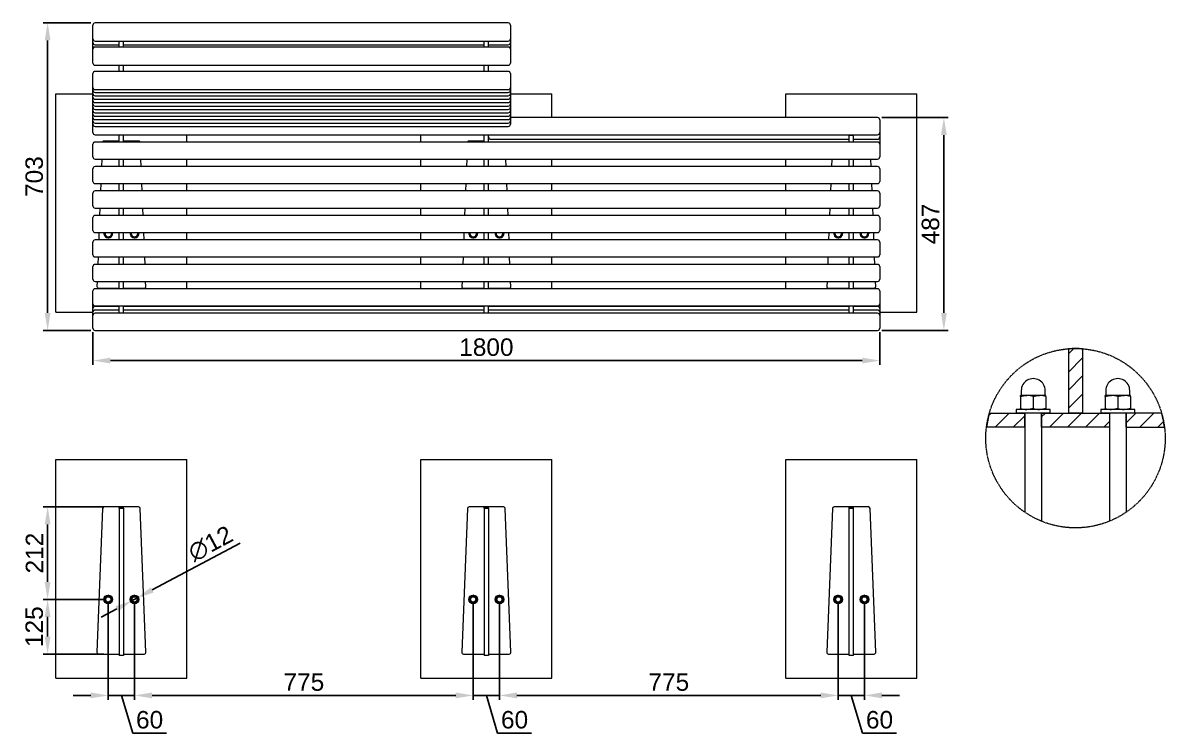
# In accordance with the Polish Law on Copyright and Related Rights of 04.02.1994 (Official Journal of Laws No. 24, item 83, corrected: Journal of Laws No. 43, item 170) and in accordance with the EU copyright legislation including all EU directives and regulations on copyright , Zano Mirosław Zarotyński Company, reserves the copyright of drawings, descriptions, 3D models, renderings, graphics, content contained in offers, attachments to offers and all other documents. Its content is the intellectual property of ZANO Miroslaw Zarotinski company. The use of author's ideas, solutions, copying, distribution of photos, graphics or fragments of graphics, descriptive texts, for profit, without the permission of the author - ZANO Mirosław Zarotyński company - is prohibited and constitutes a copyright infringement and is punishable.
# Model space of a CAD drawing. Header units: millimetres. Extents: x -266 to 4592, y 800 to 4184.
# Drawn here: x 16 to 2630, y 800 to 2425 of the extents above; entities that cross this region are included whole.
import ezdxf

# ---------------------------------------------------------------- set-up
doc = ezdxf.new("R2010")
doc.units = ezdxf.units.MM
doc.linetypes.add('HIDDEN', pattern=[1.905, 1.27, -0.635])
for name, color, linetype, lineweight in [('ZANO_R', 7, 'Continuous', 0), ('ZANO_R_przerywana', 7, 'HIDDEN', 0), ('ZANO_W', 1, 'Continuous', 0)]:
    doc.layers.add(name, color=color, linetype=linetype, lineweight=lineweight)
doc.styles.get("Standard").update_dxf_attribs({"font": 'ARIALUNI.TTF'})
doc.dimstyles.new('pl i ang', dxfattribs={"dimtxt": 50, "dimasz": 50, "dimexe": 1.25, "dimexo": 0.625, "dimgap": 10, "dimtad": 1, "dimtoh": 1, "dimtxsty": 'Standard', "dimcen": 2.5, "dimclrd": 1, "dimclre": 1, "dimclrt": 1, "dimadec": 0, "dimazin": 0, "dimtfac": 1, "dimtmove": 0, "dimatfit": 3, "dimfxl": 1, "dimarcsym": 1})

# ---------------------------------------------------------------- blocks, each defined once
blk = doc.blocks.new('*D430')
at = {"layer": 'ZANO_W', "color": 1, "lineweight": -2}
for p, q in [((176.9, 1717.7), (176.9, 1642.4)), ((1976.9, 1717.7), (1976.9, 1642.4)), ((1936.9, 1652.4), (216.9, 1652.4))]:
    blk.add_line(p, q, dxfattribs=at)
at = {"layer": 'ZANO_W', "color": 1}
for points in [[(216.9, 1659.1), (216.9, 1645.8), (176.9, 1652.4)], [(1936.9, 1645.8), (1936.9, 1659.1), (1976.9, 1652.4)]]:
    blk.add_solid(points, dxfattribs=at)
at = {"layer": 'ZANO_W', "color": 1, "insert": (1076.9, 1682.9), "char_height": 40, "attachment_point": 5}
blk.add_mtext('1800', dxfattribs=at)
blk = doc.blocks.new('*D431')
at = {"layer": 'ZANO_W', "color": 1, "lineweight": -2}
for p, q in [((1981.9, 2208.3), (2133.7, 2208.3)), ((2123.7, 2168.3), (2123.7, 1761.5)), ((1981.9, 1721.5), (2133.7, 1721.5))]:
    blk.add_line(p, q, dxfattribs=at)
at = {"layer": 'ZANO_W', "color": 1}
for points in [[(2130.3, 2168.3), (2117, 2168.3), (2123.7, 2208.3)], [(2117, 1761.5), (2130.3, 1761.5), (2123.7, 1721.5)]]:
    blk.add_solid(points, dxfattribs=at)
at = {"layer": 'ZANO_W', "color": 1, "insert": (2093.2, 1964.9), "char_height": 40, "attachment_point": 5, "rotation": 90}
blk.add_mtext('487', dxfattribs=at)
blk = doc.blocks.new('*D432')
at = {"layer": 'ZANO_W', "color": 1, "lineweight": -2}
for p, q in [((171.9, 2425), (63.1, 2425)), ((73.1, 2385), (73.1, 1761.5)), ((171.9, 1721.5), (63.1, 1721.5))]:
    blk.add_line(p, q, dxfattribs=at)
at = {"layer": 'ZANO_W', "color": 1}
for points in [[(79.7, 2385), (66.4, 2385), (73.1, 2425)], [(66.4, 1761.5), (79.7, 1761.5), (73.1, 1721.5)]]:
    blk.add_solid(points, dxfattribs=at)
at = {"layer": 'ZANO_W', "color": 1, "insert": (42.6, 2073.3), "char_height": 40, "attachment_point": 5, "rotation": 90}
blk.add_mtext('703', dxfattribs=at)
blk = doc.blocks.new('*D433')
at = {"layer": 'ZANO_W', "color": 1, "lineweight": -2}
for p, q in [((312.5, 1127.7), (513.8, 1234.8)), ((266.6, 1103.3), (277.1, 1108.9)), ((231.2, 1084.5), (195.9, 1065.7))]:
    blk.add_line(p, q, dxfattribs=at)
at = {"layer": 'ZANO_W', "color": 1}
for points in [[(309.3, 1133.6), (315.6, 1121.8), (277.1, 1108.9)], [(234.4, 1078.6), (228.1, 1090.4), (266.6, 1103.3)]]:
    blk.add_solid(points, dxfattribs=at)
at = {"layer": 'ZANO_W', "color": 1, "insert": (445.8, 1233.5), "char_height": 40, "attachment_point": 5, "rotation": 28.0102}
blk.add_mtext('∅12', dxfattribs=at)
blk = doc.blocks.new('*D434')
at = {"layer": 'ZANO_W', "color": 1, "lineweight": -2}
for p, q in [((211.9, 1096.1), (211.9, 876.4)), ((271.9, 1096.1), (271.9, 876.4)), ((171.9, 886.4), (131.9, 886.4)), ((211.9, 886.4), (271.9, 886.4)), ((267.7, 800.1), (241.9, 886.4)), ((311.9, 886.4), (351.9, 886.4)), ((345, 800.1), (267.7, 800.1))]:
    blk.add_line(p, q, dxfattribs=at)
at = {"layer": 'ZANO_W', "color": 1}
for points in [[(171.9, 879.8), (171.9, 893.1), (211.9, 886.4)], [(311.9, 893.1), (311.9, 879.8), (271.9, 886.4)]]:
    blk.add_solid(points, dxfattribs=at)
at = {"layer": 'ZANO_W', "color": 1, "insert": (306.4, 830.6), "char_height": 40, "attachment_point": 5}
blk.add_mtext('60', dxfattribs=at)
blk = doc.blocks.new('*D435')
at = {"layer": 'ZANO_W', "color": 1, "lineweight": -2}
for p, q in [((271.9, 1096.1), (271.9, 876.4)), ((1046.9, 1096.1), (1046.9, 876.4)), ((311.9, 886.4), (1006.9, 886.4))]:
    blk.add_line(p, q, dxfattribs=at)
at = {"layer": 'ZANO_W', "color": 1}
for points in [[(311.9, 893.1), (311.9, 879.8), (271.9, 886.4)], [(1006.9, 879.8), (1006.9, 893.1), (1046.9, 886.4)]]:
    blk.add_solid(points, dxfattribs=at)
at = {"layer": 'ZANO_W', "color": 1, "insert": (659.4, 916.8), "char_height": 40, "attachment_point": 5}
blk.add_mtext('775', dxfattribs=at)
blk = doc.blocks.new('*D436')
at = {"layer": 'ZANO_W', "color": 1, "lineweight": -2}
for p, q in [((1046.9, 1096.1), (1046.9, 876.4)), ((1106.9, 1096.1), (1106.9, 876.4)), ((1006.9, 886.4), (966.9, 886.4)), ((1046.9, 886.4), (1106.9, 886.4)), ((1102.7, 800.1), (1076.9, 886.4)), ((1146.9, 886.4), (1186.9, 886.4)), ((1180, 800.1), (1102.7, 800.1))]:
    blk.add_line(p, q, dxfattribs=at)
at = {"layer": 'ZANO_W', "color": 1}
for points in [[(1006.9, 879.8), (1006.9, 893.1), (1046.9, 886.4)], [(1146.9, 893.1), (1146.9, 879.8), (1106.9, 886.4)]]:
    blk.add_solid(points, dxfattribs=at)
at = {"layer": 'ZANO_W', "color": 1, "insert": (1141.4, 830.6), "char_height": 40, "attachment_point": 5}
blk.add_mtext('60', dxfattribs=at)
blk = doc.blocks.new('*D437')
at = {"layer": 'ZANO_W', "color": 1, "lineweight": -2}
for p, q in [((1106.9, 1096.1), (1106.9, 876.4)), ((1881.9, 1096.1), (1881.9, 876.4)), ((1146.9, 886.4), (1841.9, 886.4))]:
    blk.add_line(p, q, dxfattribs=at)
at = {"layer": 'ZANO_W', "color": 1}
for points in [[(1146.9, 893.1), (1146.9, 879.8), (1106.9, 886.4)], [(1841.9, 879.8), (1841.9, 893.1), (1881.9, 886.4)]]:
    blk.add_solid(points, dxfattribs=at)
at = {"layer": 'ZANO_W', "color": 1, "insert": (1494.4, 916.8), "char_height": 40, "attachment_point": 5}
blk.add_mtext('775', dxfattribs=at)
blk = doc.blocks.new('*D438')
at = {"layer": 'ZANO_W', "color": 1, "lineweight": -2}
for p, q in [((1881.9, 1096.1), (1881.9, 876.4)), ((1941.9, 1096.1), (1941.9, 876.4)), ((1841.9, 886.4), (1801.9, 886.4)), ((1881.9, 886.4), (1941.9, 886.4)), ((1937.7, 800.1), (1911.9, 886.4)), ((1981.9, 886.4), (2021.9, 886.4)), ((2015, 800.1), (1937.7, 800.1))]:
    blk.add_line(p, q, dxfattribs=at)
at = {"layer": 'ZANO_W', "color": 1}
for points in [[(1841.9, 879.8), (1841.9, 893.1), (1881.9, 886.4)], [(1981.9, 893.1), (1981.9, 879.8), (1941.9, 886.4)]]:
    blk.add_solid(points, dxfattribs=at)
at = {"layer": 'ZANO_W', "color": 1, "insert": (1976.4, 830.6), "char_height": 40, "attachment_point": 5}
blk.add_mtext('60', dxfattribs=at)
blk = doc.blocks.new('*D439')
at = {"layer": 'ZANO_W', "color": 1, "lineweight": -2}
for p, q in [((201.9, 1317.8), (63.1, 1317.8)), ((73.1, 1146.1), (73.1, 1277.8)), ((201.9, 1106.1), (63.1, 1106.1))]:
    blk.add_line(p, q, dxfattribs=at)
at = {"layer": 'ZANO_W', "color": 1}
for points in [[(79.7, 1277.8), (66.4, 1277.8), (73.1, 1317.8)], [(66.4, 1146.1), (79.7, 1146.1), (73.1, 1106.1)]]:
    blk.add_solid(points, dxfattribs=at)
at = {"layer": 'ZANO_W', "color": 1, "insert": (43, 1212), "char_height": 40, "attachment_point": 5, "rotation": 90}
blk.add_mtext('212', dxfattribs=at)
blk = doc.blocks.new('*D440')
at = {"layer": 'ZANO_W', "color": 1, "lineweight": -2}
for p, q in [((201.9, 1106.1), (63.1, 1106.1)), ((73.1, 1066.1), (73.1, 1021.1)), ((201.9, 981.1), (63.1, 981.1))]:
    blk.add_line(p, q, dxfattribs=at)
at = {"layer": 'ZANO_W', "color": 1}
for points in [[(79.7, 1066.1), (66.4, 1066.1), (73.1, 1106.1)], [(66.4, 1021.1), (79.7, 1021.1), (73.1, 981.1)]]:
    blk.add_solid(points, dxfattribs=at)
at = {"layer": 'ZANO_W', "color": 1, "insert": (42.6, 1043.6), "char_height": 40, "attachment_point": 5, "rotation": 90}
blk.add_mtext('125', dxfattribs=at)

msp = doc.modelspace()

# ---------------------------------------------------------------- linework, layer by layer
at = {"layer": 'ZANO_R'}
for p, q in [((176.9, 2392.3), (176.9, 2420)), ((1126.9, 2425), (181.9, 2425)), ((1131.9, 2420), (1131.9, 2392.3)), ((176.9, 2388.4), (176.9, 2392.3)), ((176.9, 2383.7), (176.9, 2388.4)), ((176.9, 2379.8), (176.9, 2383.7)), ((176.9, 2375.9), (176.9, 2379.8)), ((181.9, 2383.4), (1126.9, 2383.4)), ((236.9, 2369.6), (236.9, 2383.2)), ((236.9, 2383.2), (246.9, 2383.2)), ((246.9, 2369.6), (246.9, 2383.2)), ((1071.9, 2383.2), (1081.9, 2383.2)), ((1071.9, 2369.6), (1071.9, 2383.2)), ((1081.9, 2369.6), (1081.9, 2383.2)), ((1131.9, 2392.3), (1131.9, 2388.4)), ((1131.9, 2388.4), (1131.9, 2383.7)), ((1131.9, 2383.7), (1131.9, 2379.8)), ((1131.9, 2379.8), (1131.9, 2375.9)), ((176.9, 2372), (176.9, 2375.9)), ((176.9, 2368.1), (176.9, 2372)), ((176.9, 2364.6), (176.9, 2368.1)), ((176.9, 2336.8), (176.9, 2364.6)), ((181.9, 2374.8), (236.9, 2374.8)), ((1126.9, 2369.6), (181.9, 2369.6)), ((246.9, 2374.8), (1071.9, 2374.8)), ((1081.9, 2374.8), (1126.9, 2374.8)), ((1131.9, 2375.9), (1131.9, 2372)), ((1131.9, 2372), (1131.9, 2368.1)), ((1131.9, 2368.1), (1131.9, 2364.6)), ((1131.9, 2364.6), (1131.9, 2336.8)), ((176.9, 2333), (176.9, 2336.8)), ((181.9, 2328), (1126.9, 2328)), ((236.9, 2314.1), (236.9, 2328)), ((246.9, 2314.1), (246.9, 2328)), ((1071.9, 2314.1), (1071.9, 2328)), ((1081.9, 2314.1), (1081.9, 2328)), ((1131.9, 2336.8), (1131.9, 2333)), ((176.9, 2281.4), (176.9, 2309.1)), ((1126.9, 2314.1), (181.9, 2314.1)), ((1131.9, 2309.1), (1131.9, 2281.4)), ((176.9, 2277.5), (176.9, 2281.4)), ((176.9, 2274.7), (176.9, 2277.5)), ((176.9, 2270.9), (176.9, 2274.7)), ((1131.9, 2281.4), (1131.9, 2277.5)), ((1131.9, 2277.5), (1131.9, 2274.7)), ((1131.9, 2274.7), (1131.9, 2270.9)), ((176.9, 2267), (176.9, 2270.9)), ((176.9, 2263.1), (176.9, 2267)), ((176.9, 2259.2), (176.9, 2263.1)), ((176.9, 2255.3), (176.9, 2259.2)), ((176.9, 2251.4), (176.9, 2255.3)), ((176.9, 2247.6), (176.9, 2251.4)), ((181.9, 2272.5), (1126.9, 2272.5)), ((181.9, 2265.9), (1126.9, 2265.9)), ((181.9, 2258.1), (1126.9, 2258.1)), ((181.9, 2250.3), (1126.9, 2250.3)), ((1131.9, 2270.9), (1131.9, 2267)), ((1131.9, 2267), (1131.9, 2263.1)), ((1131.9, 2263.1), (1131.9, 2259.2)), ((1131.9, 2259.2), (1131.9, 2255.3)), ((1131.9, 2255.3), (1131.9, 2251.4)), ((1131.9, 2251.4), (1131.9, 2247.6)), ((176.9, 2243.7), (176.9, 2247.6)), ((176.9, 2239.8), (176.9, 2243.7)), ((176.9, 2235.9), (176.9, 2239.8)), ((176.9, 2232), (176.9, 2235.9)), ((176.9, 2228.1), (176.9, 2232)), ((176.9, 2224.2), (176.9, 2228.1)), ((176.9, 2220.4), (176.9, 2224.2)), ((181.9, 2242.6), (1126.9, 2242.6)), ((181.9, 2234.8), (1126.9, 2234.8)), ((181.9, 2227), (1126.9, 2227)), ((1131.9, 2247.6), (1131.9, 2243.7)), ((1131.9, 2243.7), (1131.9, 2239.8)), ((1131.9, 2239.8), (1131.9, 2235.9)), ((1131.9, 2235.9), (1131.9, 2232)), ((1131.9, 2232), (1131.9, 2228.1)), ((1131.9, 2228.1), (1131.9, 2224.2)), ((1131.9, 2224.2), (1131.9, 2220.4)), ((176.9, 2216.5), (176.9, 2220.4)), ((176.9, 2212.6), (176.9, 2216.5)), ((176.9, 2208.7), (176.9, 2212.6)), ((176.9, 2204.8), (176.9, 2208.7)), ((176.9, 2200.9), (176.9, 2204.8)), ((176.9, 2197.1), (176.9, 2200.9)), ((176.9, 2193.2), (176.9, 2197.1)), ((181.9, 2219.2), (1126.9, 2219.2)), ((181.9, 2211.5), (1126.9, 2211.5)), ((181.9, 2203.7), (1126.9, 2203.7)), ((181.9, 2195.9), (1126.9, 2195.9)), ((1131.9, 2220.4), (1131.9, 2216.5)), ((1131.9, 2216.5), (1131.9, 2212.6)), ((1131.9, 2212.6), (1131.9, 2208.7)), ((1131.9, 2208.7), (1131.9, 2204.8)), ((1971.9, 2208.3), (1131.9, 2208.3)), ((1131.9, 2204.8), (1131.9, 2200.9)), ((1131.9, 2200.9), (1131.9, 2197.1)), ((1131.9, 2197.1), (1131.9, 2193.2)), ((1976.9, 2203.3), (1976.9, 2175.3)), ((176.9, 2175.3), (176.9, 2193.2)), ((176.9, 2174.1), (176.9, 2175.3)), ((181.9, 2188.2), (1126.9, 2188.2)), ((1976.9, 2175.3), (1976.9, 2174.1)), ((1976.9, 2174.1), (1976.9, 2169.5)), ((1976.9, 2169.5), (1976.9, 2163.9)), ((176.9, 2119.4), (176.9, 2147.4)), ((181.9, 2169.1), (1971.9, 2169.1)), ((1971.9, 2152.4), (181.9, 2152.4)), ((236.9, 2154.7), (202.6, 2154.7)), ((236.9, 2152.4), (236.9, 2169.1)), ((246.9, 2152.4), (246.9, 2169.1)), ((281.1, 2154.7), (246.9, 2154.7)), ((1071.9, 2154.7), (1037.6, 2154.7)), ((1071.9, 2152.4), (1071.9, 2169.1)), ((1081.9, 2152.4), (1081.9, 2169.1)), ((1081.9, 2152.7), (1081.9, 2152.4)), ((1086.9, 2158.9), (1906.9, 2158.9)), ((1906.9, 2152.4), (1906.9, 2167.9)), ((1906.9, 2167.9), (1916.9, 2167.9)), ((1916.9, 2152.4), (1916.9, 2167.9)), ((1916.9, 2158.9), (1971.9, 2158.9)), ((1976.9, 2163.9), (1976.9, 2158.3)), ((1976.9, 2158.3), (1976.9, 2152.7)), ((1976.9, 2152.7), (1976.9, 2147.4)), ((1976.9, 2147.4), (1976.9, 2119.4)), ((176.9, 2118.2), (176.9, 2119.4)), ((1976.9, 2119.4), (1976.9, 2118.2)), ((176.9, 2063.4), (176.9, 2091.4)), ((181.9, 2113.2), (1971.9, 2113.2)), ((1971.9, 2096.4), (181.9, 2096.4)), ((197.1, 2113.2), (196.5, 2096.4)), ((236.9, 2096.4), (236.9, 2113.2)), ((246.9, 2096.4), (246.9, 2113.2)), ((287.2, 2096.4), (286.6, 2113.2)), ((1032.1, 2113.2), (1031.5, 2096.4)), ((1071.9, 2096.4), (1071.9, 2113.2)), ((1081.9, 2096.4), (1081.9, 2113.2)), ((1122.2, 2096.4), (1121.6, 2113.2)), ((1867.1, 2113.2), (1866.5, 2096.4)), ((1906.9, 2096.4), (1906.9, 2113.2)), ((1916.9, 2096.4), (1916.9, 2113.2)), ((1957.2, 2096.4), (1956.6, 2113.2)), ((1976.9, 2091.4), (1976.9, 2063.4)), ((176.9, 2062.2), (176.9, 2063.4)), ((181.9, 2057.2), (1971.9, 2057.2)), ((1971.9, 2040.5), (181.9, 2040.5)), ((195, 2057.2), (194.3, 2040.5)), ((236.9, 2040.5), (236.9, 2057.2)), ((246.9, 2040.5), (246.9, 2057.2)), ((289.4, 2040.5), (288.8, 2057.2)), ((391.9, 2040.5), (391.9, 2057.2)), ((926.9, 2040.5), (926.9, 2057.2)), ((1030, 2057.2), (1029.3, 2040.5)), ((1071.9, 2040.5), (1071.9, 2057.2)), ((1081.9, 2040.5), (1081.9, 2057.2)), ((1124.4, 2040.5), (1123.8, 2057.2)), ((1226.9, 2040.5), (1226.9, 2057.2)), ((1761.9, 2040.5), (1761.9, 2057.2)), ((1865, 2057.2), (1864.3, 2040.5)), ((1906.9, 2040.5), (1906.9, 2057.2)), ((1916.9, 2040.5), (1916.9, 2057.2)), ((1959.4, 2040.5), (1958.8, 2057.2)), ((1976.9, 2063.4), (1976.9, 2062.2)), ((176.9, 2007.5), (176.9, 2035.5)), ((1976.9, 2035.5), (1976.9, 2007.5)), ((176.9, 2006.3), (176.9, 2007.5)), ((181.9, 2001.3), (1971.9, 2001.3)), ((192.8, 2001.3), (192.1, 1984.5)), ((236.9, 1984.5), (236.9, 2001.3)), ((246.9, 1984.5), (246.9, 2001.3)), ((291.6, 1984.5), (290.9, 2001.3)), ((391.9, 1984.5), (391.9, 2001.3)), ((926.9, 1984.5), (926.9, 2001.3)), ((1027.8, 2001.3), (1027.1, 1984.5)), ((1071.9, 1984.5), (1071.9, 2001.3)), ((1081.9, 1984.5), (1081.9, 2001.3)), ((1126.6, 1984.5), (1125.9, 2001.3)), ((1226.9, 1984.5), (1226.9, 2001.3)), ((1761.9, 1984.5), (1761.9, 2001.3)), ((1862.8, 2001.3), (1862.1, 1984.5)), ((1906.9, 1984.5), (1906.9, 2001.3)), ((1916.9, 1984.5), (1916.9, 2001.3)), ((1961.6, 1984.5), (1960.9, 2001.3)), ((1976.9, 2007.5), (1976.9, 2006.3)), ((176.9, 1951.5), (176.9, 1979.5)), ((1971.9, 1984.5), (181.9, 1984.5)), ((1976.9, 1979.5), (1976.9, 1951.5)), ((176.9, 1950.3), (176.9, 1951.5)), ((181.9, 1945.3), (1971.9, 1945.3)), ((190.6, 1945.3), (190, 1928.6)), ((203.9, 1943), (203.9, 1945.3)), ((203.9, 1938.4), (203.9, 1943)), ((219.9, 1943), (219.9, 1945.3)), ((219.9, 1938.4), (219.9, 1943)), ((236.9, 1928.6), (236.9, 1945.3)), ((246.9, 1928.6), (246.9, 1945.3)), ((263.9, 1943), (263.9, 1945.3)), ((263.9, 1938.4), (263.9, 1943)), ((279.9, 1943), (279.9, 1945.3)), ((279.9, 1938.4), (279.9, 1943)), ((293.7, 1928.6), (293.1, 1945.3)), ((391.9, 1928.6), (391.9, 1945.3)), ((926.9, 1928.6), (926.9, 1945.3)), ((1025.6, 1945.3), (1025, 1928.6)), ((1038.9, 1943), (1038.9, 1945.3)), ((1038.9, 1938.4), (1038.9, 1943)), ((1054.9, 1943), (1054.9, 1945.3)), ((1054.9, 1938.4), (1054.9, 1943)), ((1071.9, 1928.6), (1071.9, 1945.3)), ((1081.9, 1928.6), (1081.9, 1945.3)), ((1098.9, 1943), (1098.9, 1945.3)), ((1098.9, 1938.4), (1098.9, 1943)), ((1114.9, 1943), (1114.9, 1945.3)), ((1114.9, 1938.4), (1114.9, 1943)), ((1128.7, 1928.6), (1128.1, 1945.3)), ((1226.9, 1928.6), (1226.9, 1945.3)), ((1761.9, 1928.6), (1761.9, 1945.3)), ((1860.6, 1945.3), (1860, 1928.6)), ((1873.9, 1943), (1873.9, 1945.3)), ((1873.9, 1938.4), (1873.9, 1943)), ((1889.9, 1943), (1889.9, 1945.3)), ((1889.9, 1938.4), (1889.9, 1943)), ((1906.9, 1928.6), (1906.9, 1945.3)), ((1916.9, 1928.6), (1916.9, 1945.3)), ((1933.9, 1943), (1933.9, 1945.3)), ((1933.9, 1938.4), (1933.9, 1943)), ((1949.9, 1943), (1949.9, 1945.3)), ((1949.9, 1938.4), (1949.9, 1943)), ((1963.7, 1928.6), (1963.1, 1945.3)), ((1976.9, 1951.5), (1976.9, 1950.3)), ((176.9, 1895.6), (176.9, 1923.6)), ((1971.9, 1928.6), (181.9, 1928.6)), ((1976.9, 1923.6), (1976.9, 1895.6)), ((176.9, 1894.4), (176.9, 1895.6)), ((181.9, 1889.4), (1971.9, 1889.4)), ((188.5, 1889.4), (187.8, 1872.6)), ((236.9, 1872.6), (236.9, 1889.4)), ((246.9, 1872.6), (246.9, 1889.4)), ((295.9, 1872.6), (295.2, 1889.4)), ((391.9, 1872.6), (391.9, 1889.4)), ((926.9, 1872.6), (926.9, 1889.4)), ((1023.5, 1889.4), (1022.8, 1872.6)), ((1071.9, 1872.6), (1071.9, 1889.4)), ((1081.9, 1872.6), (1081.9, 1889.4)), ((1130.9, 1872.6), (1130.2, 1889.4)), ((1226.9, 1872.6), (1226.9, 1889.4)), ((1761.9, 1872.6), (1761.9, 1889.4)), ((1858.5, 1889.4), (1857.8, 1872.6)), ((1906.9, 1872.6), (1906.9, 1889.4)), ((1916.9, 1872.6), (1916.9, 1889.4)), ((1965.9, 1872.6), (1965.2, 1889.4)), ((1976.9, 1895.6), (1976.9, 1894.4)), ((176.9, 1839.6), (176.9, 1867.6)), ((1971.9, 1872.6), (181.9, 1872.6)), ((1976.9, 1867.6), (1976.9, 1839.6)), ((176.9, 1838.4), (176.9, 1839.6)), ((181.9, 1833.4), (1971.9, 1833.4)), ((186.3, 1833.4), (185.9, 1822.2)), ((236.9, 1816.7), (236.9, 1833.4)), ((246.9, 1816.7), (246.9, 1833.4)), ((297.9, 1822.2), (297.4, 1833.4)), ((391.9, 1816.7), (391.9, 1833.4)), ((926.9, 1816.7), (926.9, 1833.4)), ((1021.3, 1833.4), (1020.9, 1822.2)), ((1071.9, 1816.7), (1071.9, 1833.4)), ((1081.9, 1816.7), (1081.9, 1833.4)), ((1132.9, 1822.2), (1132.4, 1833.4)), ((1226.9, 1816.7), (1226.9, 1833.4)), ((1761.9, 1816.7), (1761.9, 1833.4)), ((1856.3, 1833.4), (1855.9, 1822.2)), ((1906.9, 1816.7), (1906.9, 1833.4)), ((1916.9, 1816.7), (1916.9, 1833.4)), ((1967.9, 1822.2), (1967.4, 1833.4)), ((1976.9, 1839.6), (1976.9, 1838.4)), ((176.9, 1783.7), (176.9, 1811.7)), ((1971.9, 1816.7), (181.9, 1816.7)), ((189.8, 1818), (236.9, 1818)), ((246.9, 1818), (293.9, 1818)), ((1024.8, 1818), (1071.9, 1818)), ((1081.9, 1818), (1128.9, 1818)), ((1859.8, 1818), (1906.9, 1818)), ((1916.9, 1818), (1963.9, 1818)), ((1976.9, 1811.7), (1976.9, 1783.7)), ((176.9, 1782.5), (176.9, 1783.7)), ((176.9, 1782.4), (176.9, 1782.5)), ((176.9, 1778.7), (176.9, 1782.4)), ((176.9, 1774.9), (176.9, 1778.7)), ((181.9, 1777.5), (1971.9, 1777.5)), ((236.9, 1760.7), (236.9, 1777.5)), ((246.9, 1760.7), (246.9, 1777.5)), ((1071.9, 1760.7), (1071.9, 1777.5)), ((1081.9, 1760.7), (1081.9, 1777.5)), ((1906.9, 1760.7), (1906.9, 1777.5)), ((1916.9, 1760.7), (1916.9, 1777.5)), ((1976.9, 1783.7), (1976.9, 1782.5)), ((1976.9, 1782.5), (1976.9, 1782.4)), ((1976.9, 1782.4), (1976.9, 1778.7)), ((1976.9, 1778.7), (1976.9, 1774.9)), ((176.9, 1771.2), (176.9, 1774.9)), ((176.9, 1767.5), (176.9, 1771.2)), ((176.9, 1763.1), (176.9, 1767.5)), ((176.9, 1759.4), (176.9, 1763.1)), ((176.9, 1755.7), (176.9, 1759.4)), ((176.9, 1727.7), (176.9, 1755.7)), ((236.9, 1776.2), (181.9, 1776.2)), ((236.9, 1768.1), (181.9, 1768.1)), ((1971.9, 1760.7), (181.9, 1760.7)), ((1071.9, 1776.2), (246.9, 1776.2)), ((1071.9, 1768.1), (246.9, 1768.1)), ((1906.9, 1776.2), (1081.9, 1776.2)), ((1906.9, 1768.1), (1081.9, 1768.1)), ((1971.9, 1776.2), (1916.9, 1776.2)), ((1971.9, 1768.1), (1916.9, 1768.1)), ((1976.9, 1774.9), (1976.9, 1771.2)), ((1976.9, 1771.2), (1976.9, 1767.5)), ((1976.9, 1767.5), (1976.9, 1763.1)), ((1976.9, 1763.1), (1976.9, 1759.4)), ((1976.9, 1759.4), (1976.9, 1755.7)), ((1976.9, 1755.7), (1976.9, 1727.7)), ((176.9, 1726.5), (176.9, 1727.7)), ((1976.9, 1727.7), (1976.9, 1726.5)), ((181.9, 1721.5), (1971.9, 1721.5)), ((2408.7, 1667.7), (2421, 1680)), ((2408.7, 1679.4), (2408.7, 1532.2)), ((2441, 1679.4), (2441, 1532.2)), ((2408.7, 1626.3), (2441, 1658.6)), ((2408.7, 1584.9), (2441, 1617.2)), ((2299, 1569.9), (2299, 1572.5)), ((2313.6, 1572.5), (2299, 1572.5)), ((2299, 1569.9), (2306.2, 1571.8)), ((2299, 1569.9), (2299, 1542.9)), ((2300.7, 1583.8), (2300.7, 1573.3)), ((2306.2, 1571.8), (2313.6, 1572.5)), ((2342.6, 1572.5), (2313.6, 1572.5)), ((2328.1, 1569.9), (2335.2, 1571.8)), ((2328.1, 1569.9), (2328.1, 1542.9)), ((2335.2, 1571.8), (2342.6, 1572.5)), ((2357.1, 1572.5), (2342.6, 1572.5)), ((2355.5, 1573.3), (2355.5, 1583.8)), ((2357.1, 1569.9), (2357.1, 1572.5)), ((2357.1, 1569.9), (2357.1, 1542.9)), ((2408.7, 1543.6), (2441, 1575.8)), ((2492.6, 1569.9), (2492.6, 1572.5)), ((2507.1, 1572.5), (2492.6, 1572.5)), ((2492.6, 1569.9), (2499.7, 1571.8)), ((2492.6, 1569.9), (2492.6, 1542.9)), ((2494.2, 1583.8), (2494.2, 1573.3)), ((2499.7, 1571.8), (2507.1, 1572.5)), ((2536.1, 1572.5), (2507.1, 1572.5)), ((2521.6, 1569.9), (2528.7, 1571.8)), ((2521.6, 1569.9), (2521.6, 1542.9)), ((2528.7, 1571.8), (2536.1, 1572.5)), ((2550.7, 1572.5), (2536.1, 1572.5)), ((2549, 1573.3), (2549, 1583.8)), ((2550.7, 1569.9), (2550.7, 1572.5)), ((2550.7, 1569.9), (2550.7, 1542.9)), ((2299, 1540.3), (2299, 1542.9)), ((2328.1, 1542.9), (2321, 1541)), ((2357.1, 1542.9), (2350, 1541)), ((2357.1, 1540.3), (2357.1, 1542.9)), ((2492.6, 1540.3), (2492.6, 1542.9)), ((2521.6, 1542.9), (2514.5, 1541)), ((2550.7, 1542.9), (2543.6, 1541)), ((2550.7, 1540.3), (2550.7, 1542.9)), ((2226.4, 1526.8), (2231.9, 1532.3)), ((2227.9, 1532.3), (2308.7, 1532.2)), ((2240.9, 1499.9), (2273.2, 1532.2)), ((2282.3, 1499.9), (2308.7, 1526.3)), ((2289.4, 1540.3), (2289.4, 1532.2)), ((2366.8, 1540.3), (2289.4, 1540.3)), ((2366.8, 1532.2), (2289.4, 1532.2)), ((2308.7, 1499.9), (2308.7, 1532.2)), ((2308.7, 1532.2), (2308.7, 1311.7)), ((2321, 1541), (2313.6, 1540.3)), ((2350, 1541), (2342.6, 1540.3)), ((2347.4, 1499.9), (2347.4, 1532.2)), ((2347.4, 1532.2), (2502.3, 1532.2)), ((2347.4, 1532.2), (2347.4, 1285)), ((2347.4, 1523.6), (2356, 1532.2)), ((2365.1, 1499.9), (2397.4, 1532.2)), ((2366.8, 1532.2), (2366.8, 1540.3)), ((2406.5, 1499.9), (2438.7, 1532.2)), ((2441, 1532.2), (2408.7, 1532.2)), ((2438.7, 1532.2), (2441, 1534.4)), ((2447.9, 1499.9), (2480.1, 1532.2)), ((2482.9, 1540.3), (2482.9, 1532.2)), ((2560.3, 1540.3), (2482.9, 1540.3)), ((2560.3, 1532.2), (2482.9, 1532.2)), ((2502.3, 1532.2), (2502.3, 1499.9)), ((2502.3, 1532.2), (2502.3, 1285)), ((2514.5, 1541), (2507.1, 1540.3)), ((2543.6, 1541), (2536.1, 1540.3)), ((2621.8, 1532.3), (2541, 1532.2)), ((2541, 1499.9), (2541, 1532.2)), ((2541, 1532.2), (2541, 1306.6)), ((2562.9, 1532.2), (2541, 1510.3)), ((2560.3, 1532.2), (2560.3, 1540.3)), ((2604.3, 1532.2), (2572, 1499.9)), ((2308.7, 1499.9), (2221.3, 1499.9)), ((2502.3, 1499.9), (2347.4, 1499.9)), ((2489.3, 1499.9), (2502.3, 1512.9)), ((2541, 1499.9), (2628.4, 1499.9)), ((2626.4, 1512.9), (2613.4, 1499.9)), ((198.6, 1314), (185.9, 985.3)), ((281.1, 1317.8), (202.6, 1317.8)), ((236.9, 1317.8), (246.9, 1317.8)), ((236.9, 1314.5), (236.9, 1317.8)), ((236.9, 1314.5), (236.9, 977.8)), ((236.9, 1314.5), (246.9, 1314.5)), ((246.9, 1314.5), (246.9, 1317.8)), ((246.9, 1314.5), (246.9, 977.8)), ((297.9, 985.3), (285.1, 1314)), ((1033.6, 1314), (1020.9, 985.3)), ((1116.1, 1317.8), (1037.6, 1317.8)), ((1071.9, 1317.8), (1081.9, 1317.8)), ((1071.9, 1314.5), (1071.9, 1317.8)), ((1071.9, 1314.5), (1071.9, 977.8)), ((1071.9, 1314.5), (1081.9, 1314.5)), ((1081.9, 1314.5), (1081.9, 1317.8)), ((1081.9, 1314.5), (1081.9, 977.8)), ((1132.9, 985.3), (1120.1, 1314)), ((1868.6, 1314), (1855.9, 985.3)), ((1951.1, 1317.8), (1872.6, 1317.8)), ((1906.9, 1317.8), (1916.9, 1317.8)), ((1906.9, 1314.5), (1906.9, 1317.8)), ((1906.9, 1314.5), (1916.9, 1314.5)), ((1906.9, 977.8), (1906.9, 1314.5)), ((1916.9, 1314.5), (1916.9, 1317.8)), ((1916.9, 977.8), (1916.9, 1314.5)), ((1967.9, 985.3), (1955.1, 1314)), ((2308.7, 1327.8), (2308.7, 1306.6)), ((203.9, 1106.1), (203.9, 1110.7)), ((203.9, 1101.5), (203.9, 1106.1)), ((219.9, 1110.7), (215.9, 1113)), ((219.9, 1106.1), (219.9, 1110.7)), ((219.9, 1101.5), (219.9, 1106.1)), ((263.9, 1106.1), (263.9, 1110.7)), ((263.9, 1101.5), (263.9, 1106.1)), ((279.9, 1106.1), (279.9, 1110.7)), ((279.9, 1101.5), (279.9, 1106.1)), ((1038.9, 1106.1), (1038.9, 1110.7)), ((1038.9, 1101.5), (1038.9, 1106.1)), ((1054.9, 1106.1), (1054.9, 1110.7)), ((1054.9, 1101.5), (1054.9, 1106.1)), ((1098.9, 1106.1), (1098.9, 1110.7)), ((1098.9, 1101.5), (1098.9, 1106.1)), ((1114.9, 1106.1), (1114.9, 1110.7)), ((1114.9, 1101.5), (1114.9, 1106.1)), ((1873.9, 1106.1), (1873.9, 1110.7)), ((1873.9, 1101.5), (1873.9, 1106.1)), ((1889.9, 1106.1), (1889.9, 1110.7)), ((1889.9, 1101.5), (1889.9, 1106.1)), ((1933.9, 1106.1), (1933.9, 1110.7)), ((1933.9, 1101.5), (1933.9, 1106.1)), ((1949.9, 1106.1), (1949.9, 1110.7)), ((1949.9, 1101.5), (1949.9, 1106.1)), ((189.8, 981.1), (236.9, 981.1)), ((246.9, 977.8), (236.9, 977.8)), ((246.9, 981.1), (293.9, 981.1)), ((1024.8, 981.1), (1071.9, 981.1)), ((1081.9, 977.8), (1071.9, 977.8)), ((1081.9, 981.1), (1128.9, 981.1)), ((1859.8, 981.1), (1906.9, 981.1)), ((1916.9, 977.8), (1906.9, 977.8)), ((1916.9, 981.1), (1963.9, 981.1))]:
    msp.add_line(p, q, dxfattribs=at)
at = {"layer": 'ZANO_R', "flags": 128}
for points in [[(203.9, 1938.4), (205.1, 1937.7), (205.8, 1937.3), (206.5, 1936.9), (207.9, 1936.1)], [(207.9, 1936.1), (208.1, 1935.9), (209.1, 1935.4), (210, 1934.9), (210.9, 1934.3), (211.9, 1933.8)], [(211.9, 1933.8), (213.8, 1934.9), (215.9, 1936.1)], [(215.9, 1936.1), (216.1, 1936.3), (218, 1937.3), (219.9, 1938.4)], [(219, 1945.3), (219.2, 1944.6), (219.4, 1943)], [(221.6, 1945.3), (221.7, 1944.9), (221.9, 1943)], [(263.9, 1938.4), (265.1, 1937.7), (265.8, 1937.3), (266.5, 1936.9), (267.9, 1936.1)], [(267.9, 1936.1), (268.1, 1935.9), (269.1, 1935.4), (270, 1934.9), (270.9, 1934.3), (271.9, 1933.8)], [(271.9, 1933.8), (273.8, 1934.9), (275.9, 1936.1)], [(275.9, 1936.1), (276.1, 1936.3), (278, 1937.3), (279.9, 1938.4)], [(279, 1945.3), (279.2, 1944.6), (279.4, 1943)], [(281.6, 1945.3), (281.7, 1944.9), (281.9, 1943)], [(1038.9, 1938.4), (1040.1, 1937.7), (1040.8, 1937.3), (1041.5, 1936.9), (1042.9, 1936.1)], [(1042.9, 1936.1), (1043.1, 1935.9), (1044.1, 1935.4), (1045, 1934.9), (1045.9, 1934.3), (1046.9, 1933.8)], [(1046.9, 1933.8), (1048.8, 1934.9), (1050.9, 1936.1)], [(1050.9, 1936.1), (1051.1, 1936.3), (1053, 1937.3), (1054.9, 1938.4)], [(1054, 1945.3), (1054.2, 1944.6), (1054.4, 1943)], [(1056.6, 1945.3), (1056.7, 1944.9), (1056.9, 1943)], [(1098.9, 1938.4), (1100.1, 1937.7), (1100.8, 1937.3), (1101.5, 1936.9), (1102.9, 1936.1)], [(1102.9, 1936.1), (1103.1, 1935.9), (1104.1, 1935.4), (1105, 1934.9), (1105.9, 1934.3), (1106.9, 1933.8)], [(1106.9, 1933.8), (1108.8, 1934.9), (1110.9, 1936.1)], [(1110.9, 1936.1), (1111.1, 1936.3), (1113, 1937.3), (1114.9, 1938.4)], [(1114, 1945.3), (1114.2, 1944.6), (1114.4, 1943)], [(1116.6, 1945.3), (1116.7, 1944.9), (1116.9, 1943)], [(1873.9, 1938.4), (1875.1, 1937.7), (1875.8, 1937.3), (1876.5, 1936.9), (1877.9, 1936.1)], [(1877.9, 1936.1), (1878.1, 1935.9), (1879.1, 1935.4), (1880, 1934.9), (1880.9, 1934.3), (1881.9, 1933.8)], [(1881.9, 1933.8), (1883.8, 1934.9), (1885.9, 1936.1)], [(1885.9, 1936.1), (1886.1, 1936.3), (1888, 1937.3), (1889.9, 1938.4)], [(1889, 1945.3), (1889.2, 1944.6), (1889.4, 1943)], [(1891.6, 1945.3), (1891.7, 1944.9), (1891.9, 1943)], [(1933.9, 1938.4), (1935.1, 1937.7), (1935.8, 1937.3), (1936.5, 1936.9), (1937.9, 1936.1)], [(1937.9, 1936.1), (1938.1, 1935.9), (1939.1, 1935.4), (1940, 1934.9), (1940.9, 1934.3), (1941.9, 1933.8)], [(1941.9, 1933.8), (1943.8, 1934.9), (1945.9, 1936.1)], [(1945.9, 1936.1), (1946.1, 1936.3), (1948, 1937.3), (1949.9, 1938.4)], [(1949, 1945.3), (1949.2, 1944.6), (1949.4, 1943)], [(1951.6, 1945.3), (1951.7, 1944.9), (1951.9, 1943)], [(207.9, 1113), (207.6, 1112.9), (205.7, 1111.8), (203.9, 1110.7)], [(203.9, 1101.5), (205.1, 1100.8), (205.8, 1100.4), (206.5, 1100), (207.9, 1099.2)], [(211.9, 1115.4), (209.9, 1114.2), (207.9, 1113)], [(207.9, 1099.2), (208.1, 1099), (209.1, 1098.5), (210, 1098), (210.9, 1097.4), (211.9, 1096.9)], [(215.9, 1113), (215.6, 1113.2), (213.7, 1114.3), (211.9, 1115.4)], [(211.9, 1096.9), (213.8, 1098), (215.9, 1099.2)], [(215.9, 1099.2), (216.1, 1099.4), (218, 1100.4), (219.9, 1101.5)], [(267.9, 1113), (267.6, 1112.9), (265.7, 1111.8), (263.9, 1110.7)], [(263.9, 1101.5), (265.1, 1100.8), (265.8, 1100.4), (266.5, 1100), (267.9, 1099.2)], [(271.9, 1115.4), (269.9, 1114.2), (267.9, 1113)], [(267.9, 1099.2), (268.1, 1099), (269.1, 1098.5), (270, 1098), (270.9, 1097.4), (271.9, 1096.9)], [(275.9, 1113), (275.6, 1113.2), (273.7, 1114.3), (271.9, 1115.4)], [(271.9, 1096.9), (273.8, 1098), (275.9, 1099.2)], [(279.9, 1110.7), (277.9, 1111.9), (275.9, 1113)], [(275.9, 1099.2), (276.1, 1099.4), (278, 1100.4), (279.9, 1101.5)], [(1042.9, 1113), (1042.6, 1112.9), (1040.7, 1111.8), (1038.9, 1110.7)], [(1038.9, 1101.5), (1040.1, 1100.8), (1040.8, 1100.4), (1041.5, 1100), (1042.9, 1099.2)], [(1046.9, 1115.4), (1044.9, 1114.2), (1042.9, 1113)], [(1042.9, 1099.2), (1043.1, 1099), (1044.1, 1098.5), (1045, 1098), (1045.9, 1097.4), (1046.9, 1096.9)], [(1050.9, 1113), (1050.6, 1113.2), (1048.7, 1114.3), (1046.9, 1115.4)], [(1046.9, 1096.9), (1048.8, 1098), (1050.9, 1099.2)], [(1054.9, 1110.7), (1052.9, 1111.9), (1050.9, 1113)], [(1050.9, 1099.2), (1051.1, 1099.4), (1053, 1100.4), (1054.9, 1101.5)], [(1102.9, 1113), (1102.6, 1112.9), (1100.7, 1111.8), (1098.9, 1110.7)], [(1098.9, 1101.5), (1100.1, 1100.8), (1100.8, 1100.4), (1101.5, 1100), (1102.9, 1099.2)], [(1106.9, 1115.4), (1104.9, 1114.2), (1102.9, 1113)], [(1102.9, 1099.2), (1103.1, 1099), (1104.1, 1098.5), (1105, 1098), (1105.9, 1097.4), (1106.9, 1096.9)], [(1110.9, 1113), (1110.6, 1113.2), (1108.7, 1114.3), (1106.9, 1115.4)], [(1106.9, 1096.9), (1108.8, 1098), (1110.9, 1099.2)], [(1114.9, 1110.7), (1112.9, 1111.9), (1110.9, 1113)], [(1110.9, 1099.2), (1111.1, 1099.4), (1113, 1100.4), (1114.9, 1101.5)], [(1877.9, 1113), (1877.6, 1112.9), (1875.7, 1111.8), (1873.9, 1110.7)], [(1873.9, 1101.5), (1875.1, 1100.8), (1875.8, 1100.4), (1876.5, 1100), (1877.9, 1099.2)], [(1881.9, 1115.4), (1879.9, 1114.2), (1877.9, 1113)], [(1877.9, 1099.2), (1878.1, 1099), (1879.1, 1098.5), (1880, 1098), (1880.9, 1097.4), (1881.9, 1096.9)], [(1885.9, 1113), (1885.6, 1113.2), (1883.7, 1114.3), (1881.9, 1115.4)], [(1881.9, 1096.9), (1883.8, 1098), (1885.9, 1099.2)], [(1889.9, 1110.7), (1887.9, 1111.9), (1885.9, 1113)], [(1885.9, 1099.2), (1886.1, 1099.4), (1888, 1100.4), (1889.9, 1101.5)], [(1937.9, 1113), (1937.6, 1112.9), (1935.7, 1111.8), (1933.9, 1110.7)], [(1933.9, 1101.5), (1935.1, 1100.8), (1935.8, 1100.4), (1936.5, 1100), (1937.9, 1099.2)], [(1941.9, 1115.4), (1939.9, 1114.2), (1937.9, 1113)], [(1937.9, 1099.2), (1938.1, 1099), (1939.1, 1098.5), (1940, 1098), (1940.9, 1097.4), (1941.9, 1096.9)], [(1945.9, 1113), (1945.6, 1113.2), (1943.7, 1114.3), (1941.9, 1115.4)], [(1941.9, 1096.9), (1943.8, 1098), (1945.9, 1099.2)], [(1949.9, 1110.7), (1947.9, 1111.9), (1945.9, 1113)], [(1945.9, 1099.2), (1946.1, 1099.4), (1948, 1100.4), (1949.9, 1101.5)]]:
    msp.add_lwpolyline(points, dxfattribs=at)
at = {"layer": 'ZANO_R'}
for centre, radius in [((211.9, 1106.1), 10), ((211.9, 1106.1), 7.75), ((211.9, 1106.1), 7.5), ((211.9, 1106.1), 6), ((271.9, 1106.1), 10), ((271.9, 1106.1), 7.75), ((271.9, 1106.1), 7.5), ((271.9, 1106.1), 6), ((1046.9, 1106.1), 10), ((1046.9, 1106.1), 7.75), ((1046.9, 1106.1), 7.5), ((1046.9, 1106.1), 6), ((1106.9, 1106.1), 10), ((1106.9, 1106.1), 7.75), ((1106.9, 1106.1), 7.5), ((1106.9, 1106.1), 6), ((1881.9, 1106.1), 10), ((1881.9, 1106.1), 7.75), ((1881.9, 1106.1), 7.5), ((1881.9, 1106.1), 6), ((1941.9, 1106.1), 10), ((1941.9, 1106.1), 7.75), ((1941.9, 1106.1), 7.5), ((1941.9, 1106.1), 6)]:
    msp.add_circle(centre, radius, dxfattribs=at)
for centre, radius, start, end in [((181.9, 2420), 5, 90, 180), ((1126.9, 2420), 5, 0, 90), ((181.9, 2388.4), 5, 180, 270), ((181.9, 2379.8), 5, 180, 270), ((1126.9, 2388.4), 5, 270, 0), ((1126.9, 2379.8), 5, 270, 0), ((181.9, 2372), 5, 180, 228.1994), ((181.9, 2364.6), 5, 90, 180), ((1126.9, 2364.6), 5, 0, 90), ((1126.9, 2372), 5, 311.8006, 0), ((181.9, 2333), 5, 180, 270), ((1126.9, 2333), 5, 270, 0), ((181.9, 2309.1), 5, 90, 180), ((1126.9, 2309.1), 5, 0, 90), ((181.9, 2277.5), 5, 180, 270), ((1126.9, 2277.5), 5, 270, 0), ((181.9, 2270.9), 5, 180, 270), ((181.9, 2263.1), 5, 180, 270), ((181.9, 2255.3), 5, 180, 270), ((1126.9, 2270.9), 5, 270, 0), ((1126.9, 2263.1), 5, 270, 0), ((1126.9, 2255.3), 5, 270, 0), ((181.9, 2247.6), 5, 180, 270), ((181.9, 2239.8), 5, 180, 270), ((181.9, 2232), 5, 180, 270), ((181.9, 2224.2), 5, 180, 270), ((1126.9, 2247.6), 5, 270, 0), ((1126.9, 2239.8), 5, 270, 0), ((1126.9, 2232), 5, 270, 0), ((1126.9, 2224.2), 5, 270, 0), ((181.9, 2216.5), 5, 180, 270), ((181.9, 2208.7), 5, 180, 270), ((181.9, 2200.9), 5, 180, 270), ((1126.9, 2216.5), 5, 270, 0), ((1126.9, 2208.7), 5, 270, 0), ((1126.9, 2200.9), 5, 270, 0), ((1971.9, 2203.3), 5, 0, 90), ((181.9, 2193.2), 5, 180, 270), ((181.9, 2174.1), 5, 180, 270), ((1126.9, 2193.2), 5, 270, 0), ((1971.9, 2174.1), 5, 270, 0), ((181.9, 2147.4), 5, 90, 180), ((202.6, 2150.7), 4, 90, 155.8577), ((281.1, 2150.7), 4, 24.1423, 90), ((1037.6, 2150.7), 4, 90, 155.8577), ((1086.9, 2163.9), 5, 180, 270), ((1971.9, 2163.9), 5, 270, 0), ((1971.9, 2147.4), 5, 0, 90), ((1971.9, 2152.7), 5, 327.7349, 0), ((181.9, 2118.2), 5, 180, 270), ((1971.9, 2118.2), 5, 270, 0), ((181.9, 2091.4), 5, 90, 180), ((1971.9, 2091.4), 5, 0, 90), ((181.9, 2062.2), 5, 180, 270), ((181.9, 2035.5), 5, 90, 180), ((1971.9, 2062.2), 5, 270, 0), ((1971.9, 2035.5), 5, 0, 90), ((181.9, 2006.3), 5, 180, 270), ((1971.9, 2006.3), 5, 270, 0), ((181.9, 1979.5), 5, 90, 180), ((1971.9, 1979.5), 5, 0, 90), ((181.9, 1950.3), 5, 180, 270), ((211.9, 1943), 10, 166.5352, 0), ((211.9, 1943), 8, 163.0786, 180), ((211.9, 1943), 8, 180, 240), ((211.9, 1943), 7.5, 161.9129, 0), ((211.9, 1943), 8, 240, 300), ((211.9, 1943), 8, 300, 0), ((211.9, 1943), 8, 0, 16.9214), ((271.9, 1943), 10, 166.5352, 0), ((271.9, 1943), 8, 163.0786, 180), ((271.9, 1943), 8, 180, 240), ((271.9, 1943), 7.5, 161.9129, 0), ((271.9, 1943), 8, 240, 300), ((271.9, 1943), 8, 300, 0), ((271.9, 1943), 8, 0, 16.9214), ((1046.9, 1943), 10, 166.5352, 0), ((1046.9, 1943), 8, 163.0786, 180), ((1046.9, 1943), 8, 180, 240), ((1046.9, 1943), 7.5, 161.9129, 0), ((1046.9, 1943), 8, 240, 300), ((1046.9, 1943), 8, 300, 0), ((1046.9, 1943), 8, 0, 16.9214), ((1106.9, 1943), 10, 166.5352, 0), ((1106.9, 1943), 8, 163.0786, 180), ((1106.9, 1943), 8, 180, 240), ((1106.9, 1943), 7.5, 161.9129, 0), ((1106.9, 1943), 8, 240, 300), ((1106.9, 1943), 8, 300, 0), ((1106.9, 1943), 8, 0, 16.9214), ((1881.9, 1943), 10, 166.5352, 0), ((1881.9, 1943), 8, 163.0786, 180), ((1881.9, 1943), 8, 180, 240), ((1881.9, 1943), 7.5, 161.9129, 0), ((1881.9, 1943), 8, 240, 300), ((1881.9, 1943), 8, 300, 0), ((1881.9, 1943), 8, 0, 16.9214), ((1941.9, 1943), 10, 166.5352, 0), ((1941.9, 1943), 8, 163.0786, 180), ((1941.9, 1943), 8, 180, 240), ((1941.9, 1943), 7.5, 161.9129, 0), ((1941.9, 1943), 8, 240, 300), ((1941.9, 1943), 8, 300, 0), ((1941.9, 1943), 8, 0, 16.9214), ((1971.9, 1950.3), 5, 270, 0), ((181.9, 1923.6), 5, 90, 180), ((1971.9, 1923.6), 5, 0, 90), ((181.9, 1894.4), 5, 180, 270), ((1971.9, 1894.4), 5, 270, 0), ((181.9, 1867.6), 5, 90, 180), ((1971.9, 1867.6), 5, 0, 90), ((181.9, 1838.4), 5, 180, 270), ((1971.9, 1838.4), 5, 270, 0), ((181.9, 1811.7), 5, 90, 180), ((189.8, 1822), 4, 177.7831, 270), ((293.9, 1822), 4, 270, 2.2169), ((1024.8, 1822), 4, 177.7831, 270), ((1128.9, 1822), 4, 270, 2.2169), ((1859.8, 1822), 4, 177.7831, 270), ((1963.9, 1822), 4, 270, 2.2169), ((1971.9, 1811.7), 5, 0, 90), ((181.9, 1782.5), 5, 180, 270), ((181.9, 1778.7), 5, 157.4489, 180), ((1971.9, 1782.5), 5, 270, 0), ((1971.9, 1778.7), 5, 0, 22.5511), ((181.9, 1771.2), 5, 90, 180), ((181.9, 1763.1), 5, 90, 180), ((181.9, 1755.7), 5, 90, 180), ((1971.9, 1771.2), 5, 0, 90), ((1971.9, 1763.1), 5, 0, 90), ((1971.9, 1755.7), 5, 0, 90), ((181.9, 1726.5), 5, 180, 270), ((1971.9, 1726.5), 5, 270, 0), ((2424.9, 1474.9), 205.1, 85.4896, 94.5104), ((2328.1, 1583.8), 27.4, 359.9997, 180.0003), ((2521.6, 1583.8), 27.4, 359.9997, 180.0003), ((2299.8, 1573.3), 0.807, 270.0029, 359.9902), ((2313.2, 1528.5), 44, 70.227, 89.5168), ((2342.2, 1528.5), 44, 70.227, 89.5168), ((2356.3, 1573.3), 0.807, 180.0098, 269.9971), ((2493.4, 1573.3), 0.807, 270.0029, 359.9902), ((2506.7, 1528.5), 44, 70.227, 89.5168), ((2535.8, 1528.5), 44, 70.227, 89.5168), ((2549.9, 1573.3), 0.807, 180.0098, 269.9834), ((2313.9, 1584.3), 44, 250.2279, 269.5163), ((2343, 1584.3), 44, 250.2279, 269.5163), ((2507.5, 1584.3), 44, 250.2279, 269.5163), ((2536.5, 1584.3), 44, 250.2279, 269.5163), ((2424.8, 1474.9), 205, 163.7479, 173.0145), ((2424.8, 1474.9), 205.2, 7.0111, 16.238), ((202.6, 1313.8), 4, 90, 177.7831), ((281.1, 1313.8), 4, 2.2169, 90), ((1037.6, 1313.8), 4, 90, 177.7831), ((1116.1, 1313.8), 4, 2.2169, 90), ((1872.6, 1313.8), 4, 90, 177.7831), ((1951.1, 1313.8), 4, 2.2169, 90), ((211.9, 1106.1), 8, 120, 180), ((211.9, 1106.1), 8, 180, 240), ((211.9, 1106.1), 8, 60, 120), ((211.9, 1106.1), 8, 240, 300), ((211.9, 1106.1), 8, 0, 60), ((211.9, 1106.1), 8, 300, 0), ((271.9, 1106.1), 8, 120, 180), ((271.9, 1106.1), 8, 180, 240), ((271.9, 1106.1), 8, 60, 120), ((271.9, 1106.1), 8, 240, 300), ((271.9, 1106.1), 8, 0, 60), ((271.9, 1106.1), 8, 300, 0), ((1046.9, 1106.1), 8, 120, 180), ((1046.9, 1106.1), 8, 180, 240), ((1046.9, 1106.1), 8, 60, 120), ((1046.9, 1106.1), 8, 240, 300), ((1046.9, 1106.1), 8, 0, 60), ((1046.9, 1106.1), 8, 300, 0), ((1106.9, 1106.1), 8, 120, 180), ((1106.9, 1106.1), 8, 180, 240), ((1106.9, 1106.1), 8, 60, 120), ((1106.9, 1106.1), 8, 240, 300), ((1106.9, 1106.1), 8, 0, 60), ((1106.9, 1106.1), 8, 300, 0), ((1881.9, 1106.1), 8, 120, 180), ((1881.9, 1106.1), 8, 180, 240), ((1881.9, 1106.1), 8, 60, 120), ((1881.9, 1106.1), 8, 240, 300), ((1881.9, 1106.1), 8, 0, 60), ((1881.9, 1106.1), 8, 300, 0), ((1941.9, 1106.1), 8, 120, 180), ((1941.9, 1106.1), 8, 180, 240), ((1941.9, 1106.1), 8, 60, 120), ((1941.9, 1106.1), 8, 240, 300), ((1941.9, 1106.1), 8, 0, 60), ((1941.9, 1106.1), 8, 300, 0), ((189.8, 985.1), 4, 177.7831, 270), ((293.9, 985.1), 4, 270, 2.2169), ((1024.8, 985.1), 4, 177.7831, 270), ((1128.9, 985.1), 4, 270, 2.2169), ((1859.8, 985.1), 4, 177.7831, 270), ((1963.9, 985.1), 4, 270, 2.2169)]:
    msp.add_arc(centre, radius, start, end, dxfattribs=at)
at = {"layer": 'ZANO_R_przerywana'}
for p, q in [((91.9, 1763), (91.9, 2263)), ((91.9, 2263), (176.9, 2263)), ((1131.9, 2263), (1226.9, 2263)), ((1226.9, 2208.3), (1226.9, 2263)), ((1761.9, 2263), (2061.9, 2263)), ((1761.9, 2208.3), (1761.9, 2263)), ((2061.9, 1763), (2061.9, 2263)), ((391.9, 2152.4), (391.9, 2169.1)), ((926.9, 2152.4), (926.9, 2169.1)), ((391.9, 2096.4), (391.9, 2113.2)), ((926.9, 2096.4), (926.9, 2113.2)), ((1226.9, 2096.4), (1226.9, 2113.2)), ((1761.9, 2096.4), (1761.9, 2113.2)), ((91.9, 1763), (176.9, 1763)), ((1976.9, 1763), (2061.9, 1763)), ((91.9, 926.1), (91.9, 1426.1)), ((91.9, 1426.1), (391.9, 1426.1)), ((391.9, 926.1), (391.9, 1426.1)), ((926.9, 1426.1), (1226.9, 1426.1)), ((926.9, 926.1), (926.9, 1426.1)), ((1226.9, 926.1), (1226.9, 1426.1)), ((1761.9, 926.1), (1761.9, 1426.1)), ((1761.9, 1426.1), (2061.9, 1426.1)), ((2061.9, 926.1), (2061.9, 1426.1)), ((91.9, 926.1), (391.9, 926.1)), ((926.9, 926.1), (1226.9, 926.1)), ((1761.9, 926.1), (2061.9, 926.1))]:
    msp.add_line(p, q, dxfattribs=at)
at = {"layer": 'ZANO_R_przerywana', "color": 1}
msp.add_circle((2424.8, 1474.9), 205.2, dxfattribs=at)

# ---------------------------------------------------------------- dimensions: what is measured, and where the dimension line sits
at = {"layer": 'ZANO_W'}
for base, p1, p2, picture, middle in [((73.0801, 1721.5493), (181.8508, 2425.0297), (181.8508, 1721.5493), '*D432', (42.6435, 2073.2895)), ((2123.7, 1721.5), (1971.9, 2208.3), (1971.9, 1721.5), '*D431', (2093.2, 1964.9)), ((73.1, 1317.8), (211.9, 1106.1), (211.9, 1317.8), '*D439', (43, 1212)), ((73.1, 981.1), (211.9, 1106.1), (211.9, 981.1), '*D440', (42.6, 1043.6))]:
    dim = msp.add_linear_dim(base=base, p1=p1, p2=p2, angle=90, dimstyle='pl i ang', override={"dimtxt": 40, "dimasz": 40, "dimexe": 10, "dimexo": 10, "dimtoh": 0, "dimdec": 0, "dimtdec": 0, "dimtmove": 1}, dxfattribs=at)
    dim.commit()
    dim.dimension.update_dxf_attribs({"geometry": picture, "text_midpoint": middle})
for base, p1, p2, picture, middle in [((176.9, 1652.4), (1976.9, 1727.7), (176.9, 1727.7), '*D430', (1076.9, 1682.9)), ((271.9, 886.4), (211.9, 1106.1), (271.9, 1106.1), '*D434', (277.7, 830.6)), ((1046.9, 886.4), (271.9, 1106.1), (1046.9, 1106.1), '*D435', (659.4, 916.8)), ((1106.9, 886.4), (1046.9, 1106.1), (1106.9, 1106.1), '*D436', (1112.7, 830.6)), ((1881.9, 886.4), (1106.9, 1106.1), (1881.9, 1106.1), '*D437', (1494.4, 916.8)), ((1941.9, 886.4), (1881.9, 1106.1), (1941.9, 1106.1), '*D438', (1947.7, 830.6))]:
    dim = msp.add_linear_dim(base=base, p1=p1, p2=p2, dimstyle='pl i ang', override={"dimtxt": 40, "dimasz": 40, "dimexe": 10, "dimexo": 10, "dimtoh": 0, "dimdec": 0, "dimtdec": 0, "dimtmove": 1}, dxfattribs=at)
    dim.commit()
    dim.dimension.update_dxf_attribs({"geometry": picture, "text_midpoint": middle})
dim = msp.add_diameter_dim_2p(p1=(266.6, 1103.3), p2=(277.1, 1108.9), dimstyle='pl i ang', override={"dimtxt": 40, "dimasz": 40, "dimexe": 10, "dimexo": 10, "dimtoh": 0, "dimdec": 0, "dimtdec": 0, "dimtmove": 1}, dxfattribs=at)
dim.commit()
dim.dimension.update_dxf_attribs({"geometry": '*D433', "text_midpoint": (460.2, 1206.3), "dimtype": 163})

doc.saveas('drawing.dxf')
